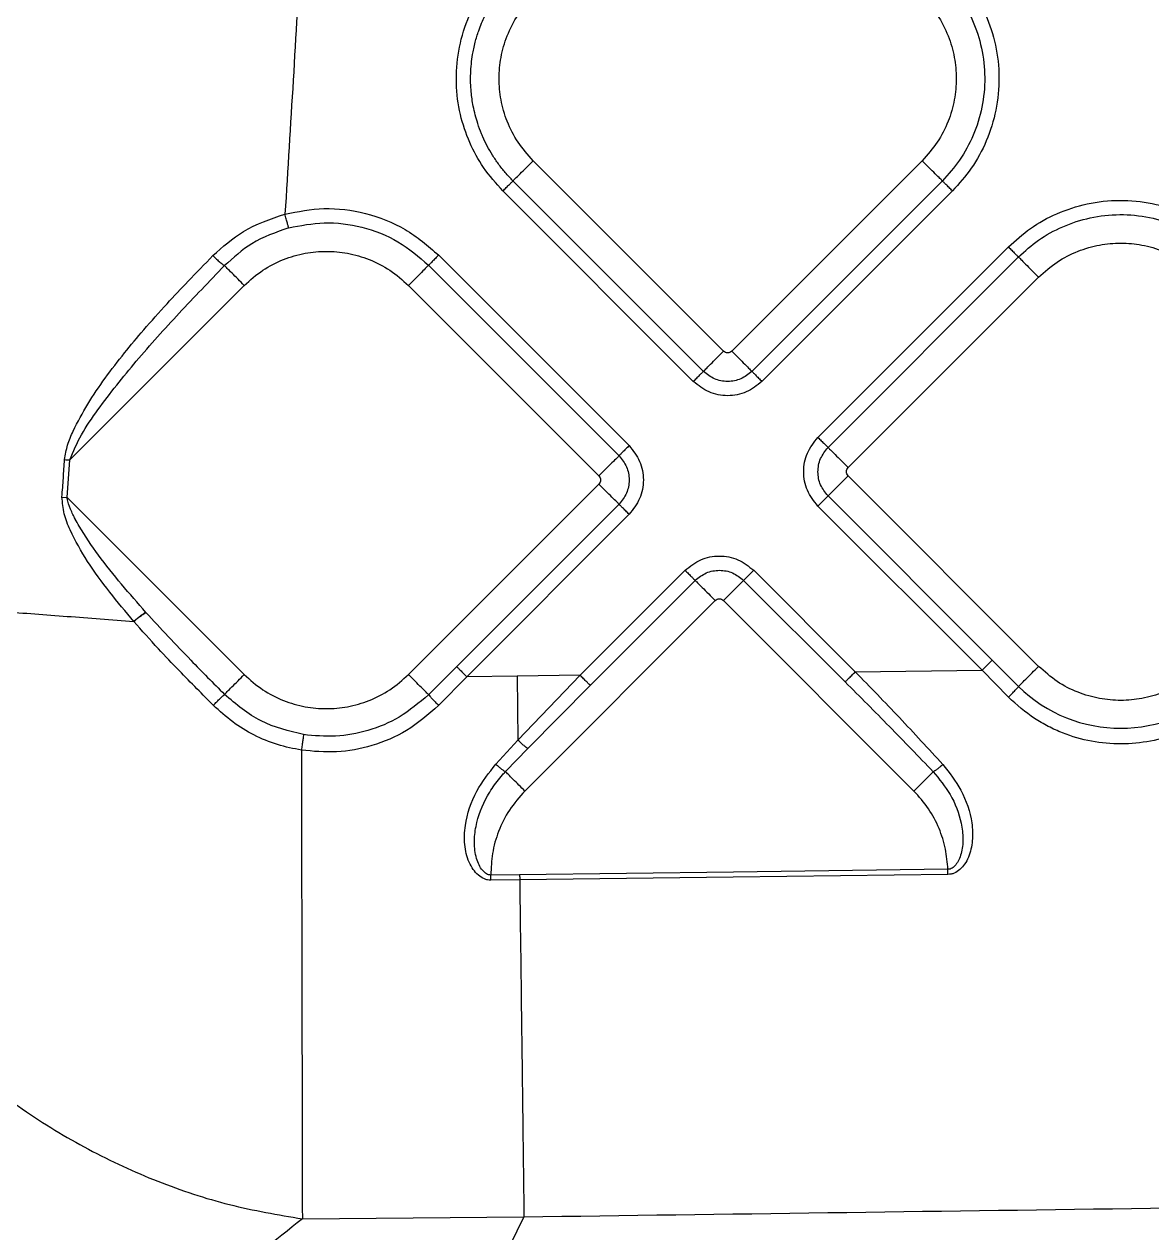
# Model space of a CAD drawing. Extents: x 832 to 912, y 781 to 934.
# Drawn here: x 865.255 to 869.156, y 824.875 to 829.054 of the extents above; entities that cross this region are included whole.
import ezdxf

# ---------------------------------------------------------------- set-up
doc = ezdxf.new("R2010")
doc.units = 0
doc.header["$MEASUREMENT"] = 0
doc.layers.add('1', color=4, linetype='Continuous')

# ---------------------------------------------------------------- blocks, each defined once
blk = doc.blocks.new('2026 SOVEREIGN HL')
at = {"layer": '1', "color": 3, "linetype": 'Continuous', "lineweight": 25}
for p, q in [((35.9451, 30.8287), (35.2863, 31.4875)), ((36.6322, 31.4875), (35.9734, 30.8287)), ((35.8754, 30.759), (35.2166, 31.4178)), ((36.7019, 31.4178), (36.0431, 30.759)), ((35.8405, 30.7241), (35.1817, 31.3829)), ((36.7368, 31.3829), (36.078, 30.7241)), ((36.2715, 30.5306), (36.9303, 31.1894)), ((34.9597, 31.1609), (35.6185, 30.5021)), ((36.3064, 30.4957), (36.9652, 31.1545)), ((34.9248, 31.126), (35.5836, 30.4672)), ((34.287, 31.0563), (33.6833, 30.4527)), ((34.8551, 31.0563), (35.5139, 30.3975)), ((36.3761, 30.426), (37.0349, 31.0848)), ((33.6742, 30.3232), (33.6833, 30.4527)), ((37.0349, 29.7389), (36.3761, 30.3977)), ((35.5139, 30.3692), (34.8551, 29.7104)), ((33.6566, 30.3244), (33.6742, 30.3232)), ((33.6742, 30.3232), (34.287, 29.7104)), ((36.8742, 29.7602), (36.3064, 30.328)), ((35.5836, 30.2995), (35.022, 29.7379)), ((35.6185, 30.2646), (35.0569, 29.703)), ((36.8393, 29.7253), (36.2715, 30.2931)), ((35.4489, 29.7079), (35.812, 30.071)), ((36.0495, 30.071), (36.4007, 29.7199)), ((35.4838, 29.6731), (35.8469, 30.0362)), ((36.0146, 30.0362), (36.3658, 29.685)), ((35.2578, 29.3077), (35.9166, 29.9665)), ((35.9449, 29.9665), (36.6037, 29.3077)), ((35.022, 29.7379), (34.9246, 29.6409)), ((36.4007, 29.7199), (36.8393, 29.7253)), ((36.9306, 29.6322), (36.8393, 29.7253)), ((36.9654, 29.6693), (36.8742, 29.7602)), ((35.0569, 29.703), (34.9594, 29.6036)), ((35.231, 29.7052), (35.0569, 29.703)), ((35.4489, 29.7079), (35.231, 29.7052)), ((35.231, 29.7052), (35.2338, 29.4837)), ((35.4489, 29.7079), (35.2338, 29.4837)), ((35.4838, 29.6731), (35.268, 29.4549)), ((35.1573, 29.4007), (35.2338, 29.4837)), ((35.268, 29.4549), (35.1907, 29.3747)), ((35.2397, 29.0183), (35.1402, 29.0171)), ((35.2399, 29.0007), (35.1404, 28.9994)), ((35.2546, 27.8352), (32.9377, 23.1312)), ((34.488, 27.8282), (35.2546, 27.8352))]:
    blk.add_line(p, q, dxfattribs=at)
at = {"layer": '1', "color": 3, "linetype": 'Continuous', "lineweight": 25, "flags": 128}
for points in [[(36.7211, 29.0369), (35.9796, 29.0276), (35.2397, 29.0183)], [(36.7214, 29.0192), (35.9784, 29.01), (35.2399, 29.0007)]]:
    blk.add_lwpolyline(points, dxfattribs=at)
at = {"layer": '1', "color": 3, "linetype": 'Continuous', "lineweight": 25}
blk.add_arc((37.3189, 30.0298), 0.5049, 225.5497, 314.457, dxfattribs=at)
for points, knots in [([(34.4833, 32.2283), (34.4744, 32.0742), (34.4566, 31.7657), (34.4375, 31.4573), (34.4279, 31.3029)], [0, 0, 0, 0, 0.499473, 1, 1, 1, 1]), ([(35.1817, 31.3829), (35.1584, 31.409), (35.1129, 31.4597), (35.0641, 31.5503), (35.0311, 31.6486), (35.0173, 31.7559), (35.0252, 31.8676), (35.0564, 31.9765), (35.1079, 32.0773), (35.1573, 32.1328), (35.1817, 32.1602)], [0, 0, 0, 0, 0.1214423, 0.2362883, 0.3551864, 0.4805468, 0.6103279, 0.7419899, 0.8727668, 1, 1, 1, 1]), ([(36.7368, 32.1602), (36.759, 32.1356), (36.8047, 32.0848), (36.8552, 31.992), (36.8893, 31.8875), (36.9016, 31.7753), (36.8908, 31.6623), (36.8574, 31.5559), (36.8064, 31.4605), (36.7596, 31.4083), (36.7368, 31.3829)], [0, 0, 0, 0, 0.11509, 0.237017, 0.364588, 0.495523, 0.62714, 0.756682, 0.881633, 1, 1, 1, 1]), ([(35.2166, 31.4178), (35.2076, 31.4272), (35.1899, 31.4457), (35.1664, 31.4756), (35.1456, 31.5063), (35.1275, 31.5379), (35.1155, 31.5627), (35.1044, 31.5888), (35.0915, 31.6235), (35.0789, 31.6722), (35.0722, 31.7193), (35.0699, 31.7571), (35.07, 31.7892), (35.0722, 31.8222), (35.0761, 31.8505), (35.0808, 31.8754), (35.0872, 31.903), (35.099, 31.9417), (35.1159, 31.9825), (35.1352, 32.0191), (35.1643, 32.0671), (35.1943, 32.1005), (35.2166, 32.1253)], [0, 0, 0, 0, 0.049449, 0.097842, 0.145077, 0.191068, 0.236601, 0.250315, 0.299441, 0.377796, 0.441722, 0.480769, 0.522424, 0.564463, 0.606801, 0.631411, 0.661242, 0.714857, 0.78586, 0.829518, 0.872873, 1, 1, 1, 1]), ([(36.7019, 32.1253), (36.7221, 32.1029), (36.7637, 32.0567), (36.8097, 31.9722), (36.8408, 31.8771), (36.852, 31.7749), (36.8421, 31.6721), (36.8117, 31.5752), (36.7653, 31.4884), (36.7227, 31.4409), (36.7019, 31.4178)], [0, 0, 0, 0, 0.11509, 0.237017, 0.364589, 0.495523, 0.62714, 0.756681, 0.881633, 1, 1, 1, 1]), ([(35.2863, 31.4875), (35.2679, 31.5082), (35.2315, 31.5492), (35.1949, 31.6219), (35.1732, 31.6966), (35.1664, 31.7716), (35.1732, 31.8466), (35.1949, 31.9213), (35.2315, 31.9939), (35.2679, 32.0349), (35.2863, 32.0556)], [0, 0, 0, 0, 0.131358, 0.259988, 0.383483, 0.499999, 0.616516, 0.740011, 0.86864, 1, 1, 1, 1]), ([(36.6322, 32.0556), (36.6506, 32.0349), (36.6869, 31.9939), (36.7236, 31.9213), (36.7453, 31.8466), (36.7521, 31.7716), (36.7453, 31.6966), (36.7236, 31.6219), (36.6869, 31.5492), (36.6506, 31.5082), (36.6322, 31.4875)], [0, 0, 0, 0, 0.13136, 0.25999, 0.383484, 0.500001, 0.616517, 0.740012, 0.868642, 1, 1, 1, 1]), ([(35.2166, 31.4178), (35.2188, 31.42), (35.2232, 31.4245), (35.2403, 31.4415), (35.2622, 31.4634), (35.2785, 31.4797), (35.2863, 31.4875)], [0, 0, 0, 0, 0.247942, 0.507921, 0.763553, 1, 1, 1, 1]), ([(36.7019, 31.4178), (36.6997, 31.42), (36.6953, 31.4245), (36.6782, 31.4415), (36.6563, 31.4634), (36.64, 31.4797), (36.6322, 31.4875)], [0, 0, 0, 0, 0.247942, 0.507921, 0.763553, 1, 1, 1, 1]), ([(35.1817, 31.3829), (35.1856, 31.3868), (35.1938, 31.395), (35.2047, 31.4059), (35.2132, 31.4145), (35.2155, 31.4167), (35.2166, 31.4178)], [0, 0, 0, 0, 0.23644, 0.492097, 0.752057, 1, 1, 1, 1]), ([(36.7368, 31.3829), (36.7329, 31.3868), (36.7247, 31.395), (36.7138, 31.4059), (36.7053, 31.4145), (36.703, 31.4167), (36.7019, 31.4178)], [0, 0, 0, 0, 0.2364378, 0.4920951, 0.7520558, 1, 1, 1, 1]), ([(36.9303, 31.1894), (36.955, 31.2116), (37.0057, 31.2572), (37.0985, 31.3078), (37.203, 31.3419), (37.3153, 31.3542), (37.4282, 31.3434), (37.5347, 31.31), (37.6301, 31.259), (37.6822, 31.2122), (37.7076, 31.1894)], [0, 0, 0, 0, 0.11509, 0.237017, 0.364589, 0.495523, 0.627141, 0.756681, 0.881633, 1, 1, 1, 1]), ([(34.4279, 31.3029), (34.4727, 31.3116), (34.565, 31.3295), (34.7086, 31.3103), (34.8473, 31.2571), (34.9223, 31.1928), (34.9597, 31.1609)], [0, 0, 0, 0, 0.2368259, 0.4878712, 0.7452968, 1, 1, 1, 1]), ([(34.1786, 31.1591), (34.2123, 31.1893), (34.2852, 31.2544), (34.3781, 31.286), (34.4279, 31.3029)], [0, 0, 0, 0, 0.463838, 1, 1, 1, 1]), ([(34.4408, 31.2553), (34.4404, 31.2568), (34.4395, 31.2598), (34.4365, 31.2712), (34.4325, 31.2859), (34.4295, 31.2973), (34.4279, 31.3029)], [0, 0, 0, 0, 0.24999, 0.499983, 0.749998, 1, 1, 1, 1]), ([(34.4408, 31.2553), (34.4815, 31.2632), (34.5656, 31.2795), (34.6963, 31.262), (34.8226, 31.2136), (34.8908, 31.1551), (34.9248, 31.126)], [0, 0, 0, 0, 0.236826, 0.487872, 0.745297, 1, 1, 1, 1]), ([(36.9652, 31.1545), (36.9876, 31.1747), (37.0338, 31.2163), (37.1183, 31.2623), (37.2134, 31.2934), (37.3156, 31.3046), (37.4184, 31.2947), (37.5153, 31.2643), (37.6022, 31.2179), (37.6496, 31.1753), (37.6728, 31.1545)], [0, 0, 0, 0, 0.1150905, 0.2370168, 0.3645889, 0.4955226, 0.6271405, 0.756681, 0.881633, 1, 1, 1, 1]), ([(34.4408, 31.2553), (34.3965, 31.2398), (34.3136, 31.2108), (34.2488, 31.1519), (34.2187, 31.1246)], [0, 0, 0, 0, 0.534672, 1, 1, 1, 1]), ([(36.9303, 31.1894), (36.9342, 31.1855), (36.9424, 31.1773), (36.9534, 31.1664), (36.9619, 31.1579), (36.9641, 31.1556), (36.9652, 31.1545)], [0, 0, 0, 0, 0.236451, 0.492096, 0.752055, 1, 1, 1, 1]), ([(37.0349, 31.0848), (37.0556, 31.1032), (37.0966, 31.1395), (37.1693, 31.1762), (37.244, 31.1979), (37.319, 31.2047), (37.394, 31.1979), (37.4687, 31.1762), (37.5413, 31.1395), (37.5823, 31.1032), (37.603, 31.0848)], [0, 0, 0, 0, 0.131359, 0.259988, 0.383484, 0.5, 0.616516, 0.740012, 0.868641, 1, 1, 1, 1]), ([(33.6658, 30.4539), (33.6686, 30.4708), (33.6743, 30.505), (33.7024, 30.5694), (33.7449, 30.6473), (33.8057, 30.7366), (33.8709, 30.8216), (33.9427, 30.9071), (34.0163, 30.9895), (34.0963, 31.0748), (34.1499, 31.1297), (34.1786, 31.1591)], [0, 0, 0, 0, 0.057572, 0.116518, 0.237026, 0.360119, 0.485121, 0.602927, 0.740472, 0.86102, 1, 1, 1, 1]), ([(34.1786, 31.1591), (34.1828, 31.155), (34.1913, 31.1469), (34.2033, 31.1362), (34.2133, 31.128), (34.2169, 31.1257), (34.2187, 31.1246)], [0, 0, 0, 0, 0.24999, 0.5, 0.750011, 1, 1, 1, 1]), ([(34.287, 31.0563), (34.3077, 31.0747), (34.3486, 31.111), (34.4213, 31.1477), (34.496, 31.1694), (34.571, 31.1762), (34.646, 31.1694), (34.7207, 31.1477), (34.7934, 31.111), (34.8344, 31.0747), (34.8551, 31.0563)], [0, 0, 0, 0, 0.131359, 0.259989, 0.383484, 0.5, 0.616516, 0.74001, 0.86864, 1, 1, 1, 1]), ([(34.9597, 31.1609), (34.9557, 31.157), (34.9476, 31.1488), (34.9366, 31.1379), (34.9281, 31.1293), (34.9259, 31.1271), (34.9248, 31.126)], [0, 0, 0, 0, 0.236449, 0.492096, 0.752058, 1, 1, 1, 1]), ([(36.9652, 31.1545), (36.9674, 31.1523), (36.9719, 31.1479), (36.9889, 31.1308), (37.0108, 31.1089), (37.0271, 31.0926), (37.0349, 31.0848)], [0, 0, 0, 0, 0.247941, 0.507924, 0.763556, 1, 1, 1, 1]), ([(33.6833, 30.4527), (33.696, 30.4822), (33.7223, 30.5435), (33.8018, 30.6567), (33.9136, 30.7975), (34.062, 30.9619), (34.1661, 31.07), (34.2187, 31.1246)], [0, 0, 0, 0, 0.111004, 0.230505, 0.479422, 0.73725, 1, 1, 1, 1]), ([(34.287, 31.0563), (34.2797, 31.0635), (34.2647, 31.0786), (34.2439, 31.0993), (34.227, 31.1163), (34.2214, 31.1218), (34.2187, 31.1246)], [0, 0, 0, 0, 0.234919, 0.488501, 0.748308, 1, 1, 1, 1]), ([(34.9248, 31.126), (34.9226, 31.1238), (34.9181, 31.1193), (34.9011, 31.1023), (34.8792, 31.0804), (34.8629, 31.0641), (34.8551, 31.0563)], [0, 0, 0, 0, 0.2479427, 0.5079217, 0.7635538, 1, 1, 1, 1]), ([(35.8754, 30.759), (35.8776, 30.7612), (35.8821, 30.7656), (35.8991, 30.7827), (35.921, 30.8046), (35.9373, 30.8209), (35.9451, 30.8287)], [0, 0, 0, 0, 0.247942, 0.507925, 0.763557, 1, 1, 1, 1]), ([(35.9734, 30.8287), (35.9713, 30.8271), (35.9672, 30.8238), (35.9592, 30.8224), (35.9513, 30.8238), (35.9472, 30.8271), (35.9451, 30.8287)], [0, 0, 0, 0, 0.2502324, 0.5, 0.7497676, 1, 1, 1, 1]), ([(35.9734, 30.8287), (35.9812, 30.8209), (35.9975, 30.8046), (36.0194, 30.7827), (36.0364, 30.7656), (36.0409, 30.7612), (36.0431, 30.759)], [0, 0, 0, 0, 0.236442, 0.492074, 0.752058, 1, 1, 1, 1]), ([(35.8405, 30.7241), (35.8444, 30.728), (35.8526, 30.7362), (35.8635, 30.7471), (35.872, 30.7556), (35.8743, 30.7579), (35.8754, 30.759)], [0, 0, 0, 0, 0.236454, 0.492102, 0.752057, 1, 1, 1, 1]), ([(36.078, 30.7241), (36.0606, 30.7104), (36.0259, 30.683), (35.9592, 30.6709), (35.8926, 30.683), (35.8579, 30.7104), (35.8405, 30.7241)], [0, 0, 0, 0, 0.2500701, 0.5000177, 0.7499333, 1, 1, 1, 1]), ([(36.0431, 30.759), (36.0308, 30.7493), (36.0063, 30.73), (35.9592, 30.7214), (35.9122, 30.73), (35.8877, 30.7493), (35.8754, 30.759)], [0, 0, 0, 0, 0.249876, 0.500013, 0.750139, 1, 1, 1, 1]), ([(36.0431, 30.759), (36.0442, 30.7579), (36.0465, 30.7556), (36.055, 30.7471), (36.0659, 30.7362), (36.0741, 30.728), (36.078, 30.7241)], [0, 0, 0, 0, 0.247944, 0.507898, 0.763546, 1, 1, 1, 1]), ([(36.2715, 30.2931), (36.2578, 30.3105), (36.2304, 30.3452), (36.2183, 30.4118), (36.2304, 30.4785), (36.2578, 30.5132), (36.2715, 30.5306)], [0, 0, 0, 0, 0.250068, 0.500018, 0.749933, 1, 1, 1, 1]), ([(36.2715, 30.5306), (36.2754, 30.5267), (36.2836, 30.5185), (36.2945, 30.5076), (36.303, 30.499), (36.3053, 30.4968), (36.3064, 30.4957)], [0, 0, 0, 0, 0.23645, 0.492093, 0.752053, 1, 1, 1, 1]), ([(35.6185, 30.5021), (35.6143, 30.4979), (35.606, 30.4897), (35.5952, 30.4788), (35.5869, 30.4705), (35.5847, 30.4683), (35.5836, 30.4672)], [0, 0, 0, 0, 0.2500126, 0.5000117, 0.7500035, 1, 1, 1, 1]), ([(35.6185, 30.5021), (35.6322, 30.4847), (35.6596, 30.45), (35.6717, 30.3833), (35.6596, 30.3167), (35.6322, 30.282), (35.6185, 30.2646)], [0, 0, 0, 0, 0.250071, 0.500015, 0.749934, 1, 1, 1, 1]), ([(36.3064, 30.328), (36.2967, 30.3402), (36.2774, 30.3648), (36.2688, 30.4118), (36.2774, 30.4589), (36.2967, 30.4834), (36.3064, 30.4957)], [0, 0, 0, 0, 0.249876, 0.500018, 0.75014, 1, 1, 1, 1]), ([(36.3064, 30.4957), (36.3086, 30.4935), (36.3131, 30.489), (36.3301, 30.472), (36.352, 30.4501), (36.3683, 30.4338), (36.3761, 30.426)], [0, 0, 0, 0, 0.247942, 0.507921, 0.763553, 1, 1, 1, 1]), ([(33.6566, 30.3244), (33.6582, 30.3462), (33.6612, 30.3894), (33.6643, 30.4326), (33.6658, 30.4539)], [0, 0, 0, 0, 0.505338, 1, 1, 1, 1]), ([(33.6658, 30.4539), (33.6686, 30.4537), (33.6743, 30.4533), (33.6803, 30.4529), (33.6833, 30.4527)], [0, 0, 0, 0, 0.500007, 1, 1, 1, 1]), ([(35.5836, 30.4672), (35.5814, 30.465), (35.577, 30.4605), (35.56, 30.4436), (35.538, 30.4216), (35.5217, 30.4053), (35.5139, 30.3975)], [0, 0, 0, 0, 0.247333, 0.507095, 0.762966, 1, 1, 1, 1]), ([(35.5836, 30.4672), (35.5933, 30.4549), (35.6126, 30.4304), (35.6212, 30.3833), (35.6126, 30.3363), (35.5933, 30.3117), (35.5836, 30.2995)], [0, 0, 0, 0, 0.249878, 0.500014, 0.750139, 1, 1, 1, 1]), ([(35.5139, 30.3975), (35.5155, 30.3954), (35.5188, 30.3913), (35.5202, 30.3833), (35.5188, 30.3754), (35.5155, 30.3713), (35.5139, 30.3692)], [0, 0, 0, 0, 0.250232, 0.500018, 0.749768, 1, 1, 1, 1]), ([(36.3064, 30.328), (36.3086, 30.3302), (36.313, 30.3346), (36.33, 30.3516), (36.3519, 30.3736), (36.3683, 30.3899), (36.3761, 30.3977)], [0, 0, 0, 0, 0.247331, 0.507094, 0.762969, 1, 1, 1, 1]), ([(36.3761, 30.3977), (36.3745, 30.3998), (36.3712, 30.4039), (36.3698, 30.4118), (36.3712, 30.4198), (36.3745, 30.4239), (36.3761, 30.426)], [0, 0, 0, 0, 0.250236, 0.499997, 0.749795, 1, 1, 1, 1]), ([(35.5836, 30.2995), (35.5814, 30.3017), (35.5769, 30.3061), (35.5599, 30.3232), (35.538, 30.3451), (35.5217, 30.3614), (35.5139, 30.3692)], [0, 0, 0, 0, 0.247941, 0.507924, 0.763556, 1, 1, 1, 1]), ([(33.9051, 29.8944), (33.8488, 29.9616), (33.7658, 30.0607), (33.6928, 30.1899), (33.6615, 30.2652), (33.6582, 30.3049), (33.6566, 30.3244)], [0, 0, 0, 0, 0.520547, 0.767268, 0.885476, 1, 1, 1, 1]), ([(33.9469, 29.9251), (33.8905, 29.9898), (33.8076, 30.0849), (33.731, 30.1967), (33.7066, 30.2403), (33.701, 30.2511), (33.6968, 30.2593), (33.6872, 30.2792), (33.6787, 30.3007), (33.675, 30.3176), (33.6744, 30.3217), (33.6742, 30.3228), (33.6742, 30.323), (33.6742, 30.3231), (33.6742, 30.3232), (33.6742, 30.3232)], [0, 0, 0, 0, 0.5294148, 0.7775632, 0.8353993, 0.8374611, 0.8523919, 0.8923597, 0.9737736, 0.9932809, 0.9981944, 0.9994833, 0.9998384, 0.9999445, 1, 1, 1, 1]), ([(36.2715, 30.2931), (36.2757, 30.2972), (36.2839, 30.3055), (36.2948, 30.3164), (36.3031, 30.3247), (36.3053, 30.3269), (36.3064, 30.328)], [0, 0, 0, 0, 0.250003, 0.500013, 0.750001, 1, 1, 1, 1]), ([(35.6185, 30.2646), (35.6145, 30.2685), (35.6064, 30.2767), (35.5954, 30.2876), (35.5869, 30.2961), (35.5847, 30.2984), (35.5836, 30.2995)], [0, 0, 0, 0, 0.236448, 0.492098, 0.752055, 1, 1, 1, 1]), ([(35.812, 30.071), (35.8294, 30.0848), (35.8641, 30.1122), (35.9307, 30.1243), (35.9974, 30.1122), (36.0321, 30.0848), (36.0495, 30.071)], [0, 0, 0, 0, 0.250069, 0.499984, 0.74993, 1, 1, 1, 1]), ([(35.812, 30.071), (35.8161, 30.0669), (35.8244, 30.0586), (35.8353, 30.0478), (35.8436, 30.0395), (35.8458, 30.0373), (35.8469, 30.0362)], [0, 0, 0, 0, 0.250002, 0.500014, 0.750003, 1, 1, 1, 1]), ([(35.8469, 30.0362), (35.8591, 30.0459), (35.8837, 30.0652), (35.9307, 30.0738), (35.9778, 30.0652), (36.0023, 30.0459), (36.0146, 30.0362)], [0, 0, 0, 0, 0.24986, 0.499984, 0.750123, 1, 1, 1, 1]), ([(36.0495, 30.071), (36.0454, 30.0669), (36.037, 30.0585), (36.0259, 30.0475), (36.0178, 30.0394), (36.0156, 30.0372), (36.0146, 30.0362)], [0, 0, 0, 0, 0.247947, 0.507918, 0.763573, 1, 1, 1, 1]), ([(35.8469, 30.0362), (35.8491, 30.034), (35.8535, 30.0296), (35.8705, 30.0126), (35.8925, 29.9906), (35.9088, 29.9743), (35.9166, 29.9665)], [0, 0, 0, 0, 0.247331, 0.507093, 0.762968, 1, 1, 1, 1]), ([(36.0146, 30.0362), (36.0124, 30.034), (36.0079, 30.0295), (35.9909, 30.0125), (35.969, 29.9906), (35.9527, 29.9743), (35.9449, 29.9665)], [0, 0, 0, 0, 0.247941, 0.507921, 0.763553, 1, 1, 1, 1]), ([(32.4885, 30.0011), (32.4965, 29.9154), (32.5124, 29.7439), (32.5757, 29.4878), (32.6671, 29.2374), (32.788, 28.9965), (32.9359, 28.7693), (33.1086, 28.5592), (33.3032, 28.3697), (33.5168, 28.204), (33.7458, 28.0643), (33.9865, 27.9537), (34.2351, 27.871), (34.4037, 27.8424), (34.488, 27.8282)], [0, 0, 0, 0, 0.082936, 0.166056, 0.249318, 0.332689, 0.416141, 0.499638, 0.583134, 0.666635, 0.750105, 0.83348, 0.916742, 1, 1, 1, 1]), ([(32.4885, 30.0011), (32.5218, 29.9986), (32.5884, 29.9936), (32.7206, 29.9836), (32.874, 29.9721), (33.049, 29.9589), (33.2423, 29.9443), (33.4514, 29.9286), (33.6727, 29.9119), (33.8276, 29.9002), (33.9051, 29.8943)], [0, 0, 0, 0, 0.125002, 0.250003, 0.375002, 0.500001, 0.625001, 0.750002, 0.875001, 1, 1, 1, 1]), ([(35.9166, 29.9665), (35.9187, 29.9681), (35.9228, 29.9714), (35.9307, 29.9728), (35.9387, 29.9714), (35.9428, 29.9681), (35.9449, 29.9665)], [0, 0, 0, 0, 0.250229, 0.5, 0.749771, 1, 1, 1, 1]), ([(33.9047, 29.8949), (33.9086, 29.8983), (33.9164, 29.905), (33.9282, 29.9141), (33.9388, 29.9216), (33.9439, 29.9243), (33.9465, 29.9257)], [0, 0, 0, 0, 0.250004, 0.500013, 0.750017, 1, 1, 1, 1]), ([(34.1799, 29.6042), (34.1611, 29.6231), (34.1215, 29.6629), (34.058, 29.7279), (33.9839, 29.8049), (33.9331, 29.8626), (33.9052, 29.8945)], [0, 0, 0, 0, 0.199382, 0.419775, 0.68037, 1, 1, 1, 1]), ([(33.9055, 29.894), (33.9094, 29.8974), (33.9171, 29.9042), (33.9289, 29.9132), (33.9397, 29.9206), (33.9448, 29.9233), (33.9474, 29.9246)], [0, 0, 0, 0, 0.250019, 0.49999, 0.749979, 1, 1, 1, 1]), ([(33.9469, 29.9251), (33.9984, 29.8698), (34.0872, 29.7741), (34.1797, 29.6812), (34.2186, 29.642)], [0, 0, 0, 0, 0.578538, 1, 1, 1, 1]), ([(35.022, 29.7379), (35.0231, 29.7368), (35.0253, 29.7345), (35.0339, 29.726), (35.0448, 29.7151), (35.053, 29.7069), (35.0569, 29.703)], [0, 0, 0, 0, 0.247943, 0.507905, 0.763551, 1, 1, 1, 1]), ([(36.3658, 29.685), (36.3668, 29.686), (36.369, 29.6882), (36.3771, 29.6963), (36.3882, 29.7073), (36.3966, 29.7158), (36.4007, 29.7199)], [0, 0, 0, 0, 0.236426, 0.492079, 0.752058, 1, 1, 1, 1]), ([(36.4007, 29.7199), (36.4519, 29.6673), (36.5547, 29.5617), (36.6538, 29.4536), (36.7036, 29.3994)], [0, 0, 0, 0, 0.497857, 1, 1, 1, 1]), ([(36.8393, 29.7253), (36.8433, 29.7292), (36.8514, 29.7374), (36.8624, 29.7483), (36.8709, 29.7568), (36.8731, 29.7591), (36.8742, 29.7602)], [0, 0, 0, 0, 0.236452, 0.492098, 0.752058, 1, 1, 1, 1]), ([(36.9654, 29.6693), (36.9677, 29.6716), (36.9723, 29.6763), (36.9893, 29.6933), (37.0111, 29.7151), (37.0272, 29.7312), (37.0349, 29.7389)], [0, 0, 0, 0, 0.24855, 0.5085, 0.763816, 1, 1, 1, 1]), ([(37.603, 29.7389), (37.5823, 29.7205), (37.5413, 29.6841), (37.4687, 29.6475), (37.394, 29.6258), (37.319, 29.619), (37.244, 29.6258), (37.1693, 29.6475), (37.0966, 29.6841), (37.0556, 29.7205), (37.0349, 29.7389)], [0, 0, 0, 0, 0.131359, 0.259988, 0.383484, 0.5, 0.616516, 0.740012, 0.868641, 1, 1, 1, 1]), ([(34.2186, 29.642), (34.2213, 29.6448), (34.2269, 29.6503), (34.2438, 29.6673), (34.2646, 29.688), (34.2797, 29.7031), (34.287, 29.7104)], [0, 0, 0, 0, 0.2515599, 0.5113719, 0.7650314, 1, 1, 1, 1]), ([(34.287, 29.7104), (34.3077, 29.692), (34.3486, 29.6556), (34.4213, 29.619), (34.496, 29.5973), (34.571, 29.5905), (34.646, 29.5973), (34.7207, 29.619), (34.7934, 29.6556), (34.8344, 29.692), (34.8551, 29.7104)], [0, 0, 0, 0, 0.131359, 0.259989, 0.383484, 0.5, 0.616516, 0.74001, 0.86864, 1, 1, 1, 1]), ([(34.9246, 29.6409), (34.9223, 29.6431), (34.9176, 29.6478), (34.9006, 29.6648), (34.8789, 29.6866), (34.8628, 29.7027), (34.8551, 29.7104)], [0, 0, 0, 0, 0.248608, 0.508556, 0.763839, 1, 1, 1, 1]), ([(35.4838, 29.6731), (35.4826, 29.6742), (35.4804, 29.6764), (35.4721, 29.6847), (35.4613, 29.6955), (35.453, 29.7038), (35.4489, 29.7079)], [0, 0, 0, 0, 0.249999, 0.499985, 0.749994, 1, 1, 1, 1]), ([(36.3658, 29.685), (36.417, 29.6338), (36.5196, 29.5311), (36.6199, 29.4266), (36.6702, 29.3742)], [0, 0, 0, 0, 0.49856, 1, 1, 1, 1]), ([(34.1799, 29.6042), (34.1841, 29.6084), (34.1926, 29.6168), (34.2044, 29.6284), (34.214, 29.6377), (34.2171, 29.6406), (34.2186, 29.642)], [0, 0, 0, 0, 0.249992, 0.500001, 0.750011, 1, 1, 1, 1]), ([(34.4922, 29.5027), (34.4414, 29.5149), (34.3391, 29.5394), (34.259, 29.6077), (34.2186, 29.642)], [0, 0, 0, 0, 0.496237, 1, 1, 1, 1]), ([(34.9246, 29.6409), (34.8921, 29.6131), (34.8294, 29.5597), (34.7173, 29.514), (34.604, 29.4923), (34.5292, 29.4992), (34.4922, 29.5027)], [0, 0, 0, 0, 0.27133, 0.52271, 0.763367, 1, 1, 1, 1]), ([(34.9246, 29.6409), (34.9256, 29.6395), (34.9277, 29.6368), (34.936, 29.6278), (34.9469, 29.6164), (34.9552, 29.6079), (34.9594, 29.6036)], [0, 0, 0, 0, 0.249989, 0.499984, 0.750003, 1, 1, 1, 1]), ([(36.9306, 29.6322), (36.9348, 29.6365), (36.9431, 29.6449), (36.954, 29.6564), (36.9622, 29.6654), (36.9643, 29.668), (36.9654, 29.6693)], [0, 0, 0, 0, 0.249993, 0.500003, 0.74999, 1, 1, 1, 1]), ([(34.4846, 29.4489), (34.4569, 29.4544), (34.4004, 29.4657), (34.3203, 29.4994), (34.2448, 29.5448), (34.2017, 29.5842), (34.1799, 29.6042)], [0, 0, 0, 0, 0.243085, 0.496836, 0.745433, 1, 1, 1, 1]), ([(34.9594, 29.6036), (34.9237, 29.5725), (34.8551, 29.5127), (34.7318, 29.4614), (34.6073, 29.4374), (34.5252, 29.4451), (34.4846, 29.4489)], [0, 0, 0, 0, 0.273046, 0.524514, 0.764364, 1, 1, 1, 1]), ([(37.7073, 29.632), (37.6933, 29.6187), (37.6654, 29.592), (37.6049, 29.5481), (37.5245, 29.5064), (37.4231, 29.4773), (37.3201, 29.4674), (37.217, 29.4765), (37.1327, 29.5008), (37.0679, 29.5304), (37.0023, 29.5678), (36.9597, 29.6061), (36.9306, 29.6322)], [0, 0, 0, 0, 0.067386, 0.133972, 0.259597, 0.380314, 0.498607, 0.61711, 0.738136, 0.801481, 0.864769, 1, 1, 1, 1]), ([(34.4921, 29.5027), (34.4919, 29.5005), (34.4915, 29.4961), (34.4897, 29.4829), (34.4873, 29.4665), (34.4855, 29.4548), (34.4846, 29.4489)], [0, 0, 0, 0, 0.250018, 0.499995, 0.750016, 1, 1, 1, 1]), ([(35.268, 29.4549), (35.2665, 29.4558), (35.2634, 29.4577), (35.2551, 29.4644), (35.245, 29.4731), (35.2375, 29.4801), (35.2338, 29.4837)], [0, 0, 0, 0, 0.25001, 0.500008, 0.749999, 1, 1, 1, 1]), ([(34.4846, 29.4489), (34.4847, 29.3597), (34.4851, 29.1815), (34.4857, 28.9248), (34.4862, 28.6819), (34.4867, 28.4577), (34.4871, 28.2561), (34.4875, 28.0815), (34.4878, 27.9341), (34.488, 27.8635), (34.488, 27.8282)], [0, 0, 0, 0, 0.125001, 0.25, 0.374999, 0.499999, 0.624998, 0.749997, 0.874997, 1, 1, 1, 1]), ([(35.1404, 28.9994), (35.1366, 28.9996), (35.1288, 29), (35.1134, 29.0049), (35.0953, 29.0165), (35.0778, 29.0367), (35.0589, 29.0714), (35.0472, 29.1231), (35.0505, 29.2077), (35.0835, 29.307), (35.1336, 29.3706), (35.1573, 29.4007)], [0, 0, 0, 0, 0.0236345, 0.0482689, 0.0999129, 0.1568032, 0.2189833, 0.3545723, 0.4957204, 0.7619264, 1, 1, 1, 1]), ([(35.1573, 29.4007), (35.1608, 29.3975), (35.1678, 29.3913), (35.1774, 29.3835), (35.1856, 29.3775), (35.189, 29.3757), (35.1907, 29.3747)], [0, 0, 0, 0, 0.250007, 0.500022, 0.750011, 1, 1, 1, 1]), ([(36.7036, 29.3994), (36.7001, 29.3963), (36.6932, 29.3903), (36.6837, 29.3828), (36.6756, 29.377), (36.672, 29.3751), (36.6702, 29.3742)], [0, 0, 0, 0, 0.249993, 0.500004, 0.749983, 1, 1, 1, 1]), ([(36.7036, 29.3994), (36.726, 29.3706), (36.7734, 29.3099), (36.8047, 29.216), (36.8083, 29.1364), (36.7976, 29.0878), (36.7802, 29.0551), (36.7638, 29.0359), (36.7469, 29.0248), (36.7324, 29.02), (36.725, 29.0195), (36.7214, 29.0192)], [0, 0, 0, 0, 0.240416, 0.507368, 0.647528, 0.781771, 0.843459, 0.900073, 0.951632, 0.976056, 1, 1, 1, 1]), ([(35.1402, 29.0171), (35.1376, 29.0173), (35.1322, 29.0177), (35.1217, 29.0227), (35.1097, 29.034), (35.0985, 29.0525), (35.0867, 29.0842), (35.0813, 29.1297), (35.089, 29.204), (35.1173, 29.2768), (35.155, 29.3333), (35.1773, 29.3603), (35.1874, 29.3711), (35.1907, 29.3747)], [0, 0, 0, 0, 0.018658, 0.038455, 0.083517, 0.136874, 0.197455, 0.333315, 0.472049, 0.746097, 0.892898, 0.964486, 1, 1, 1, 1]), ([(35.2578, 29.3077), (35.2509, 29.3146), (35.2366, 29.3289), (35.2167, 29.3488), (35.1999, 29.3656), (35.1937, 29.3717), (35.1907, 29.3747)], [0, 0, 0, 0, 0.2341682, 0.486613, 0.746257, 1, 1, 1, 1]), ([(36.6037, 29.3077), (36.6105, 29.3144), (36.6245, 29.3285), (36.6441, 29.3481), (36.6608, 29.3648), (36.6671, 29.3711), (36.6702, 29.3742)], [0, 0, 0, 0, 0.233923, 0.48597, 0.745541, 1, 1, 1, 1]), ([(36.6702, 29.3742), (36.691, 29.3489), (36.7347, 29.2959), (36.7666, 29.2135), (36.775, 29.1431), (36.7705, 29.0999), (36.7599, 29.0702), (36.7497, 29.0528), (36.7385, 29.0422), (36.7286, 29.0375), (36.7236, 29.0371), (36.7211, 29.0369)], [0, 0, 0, 0, 0.251006, 0.526925, 0.669891, 0.804343, 0.864246, 0.916966, 0.96158, 0.981286, 1, 1, 1, 1]), ([(35.2578, 29.3077), (35.239, 29.2865), (35.2018, 29.2445), (35.1652, 29.17), (35.143, 29.0935), (35.1411, 29.042), (35.1402, 29.0171)], [0, 0, 0, 0, 0.263244, 0.520769, 0.767573, 1, 1, 1, 1]), ([(36.7211, 29.0369), (36.7192, 29.0604), (36.7151, 29.1089), (36.6919, 29.18), (36.6561, 29.2489), (36.6213, 29.288), (36.6037, 29.3077)], [0, 0, 0, 0, 0.2344356, 0.4817179, 0.7383803, 1, 1, 1, 1]), ([(35.1404, 28.9994), (35.1404, 29.0023), (35.1403, 29.008), (35.1402, 29.0141), (35.1402, 29.0171)], [0, 0, 0, 0, 0.500055, 1, 1, 1, 1]), ([(35.2397, 29.0183), (35.2397, 29.0153), (35.2398, 29.0093), (35.2399, 29.0036), (35.2399, 29.0007)], [0, 0, 0, 0, 0.499977, 1, 1, 1, 1]), ([(36.7214, 29.0192), (36.7213, 29.0221), (36.7213, 29.0278), (36.7212, 29.0338), (36.7211, 29.0369)], [0, 0, 0, 0, 0.499991, 1, 1, 1, 1]), ([(35.2399, 29.0007), (35.2407, 28.9353), (35.2424, 28.8045), (35.2447, 28.6205), (35.2469, 28.4481), (35.2489, 28.2901), (35.2507, 28.1478), (35.2522, 28.0234), (35.2536, 27.9164), (35.2543, 27.8622), (35.2546, 27.8352)], [0, 0, 0, 0, 0.124999, 0.249999, 0.374998, 0.499998, 0.624997, 0.749996, 0.874998, 1, 1, 1, 1]), ([(35.2546, 27.8352), (35.9551, 27.8448), (37.3551, 27.8642), (38.7551, 27.8833), (39.4545, 27.8928)], [0, 0, 0, 0, 0.500405, 1, 1, 1, 1]), ([(34.488, 27.8282), (34.2997, 27.6778), (33.9195, 27.3741), (33.3223, 26.9288), (32.7485, 26.5313), (32.2097, 26.1838), (31.7215, 25.8821), (31.2409, 25.589), (30.9386, 25.3898), (30.7886, 25.2909)], [0, 0, 0, 0, 0.16372, 0.330505, 0.49908, 0.625851, 0.752022, 0.876932, 1, 1, 1, 1])]:
    blk.add_open_spline(points, degree=3, knots=knots, dxfattribs=at)

msp = doc.modelspace()

# ---------------------------------------------------------------- block references
at = {"layer": '1'}
msp.add_blockref('2026 SOVEREIGN HL', (831.7292, 797.0948), dxfattribs=at)

doc.saveas('drawing.dxf')
